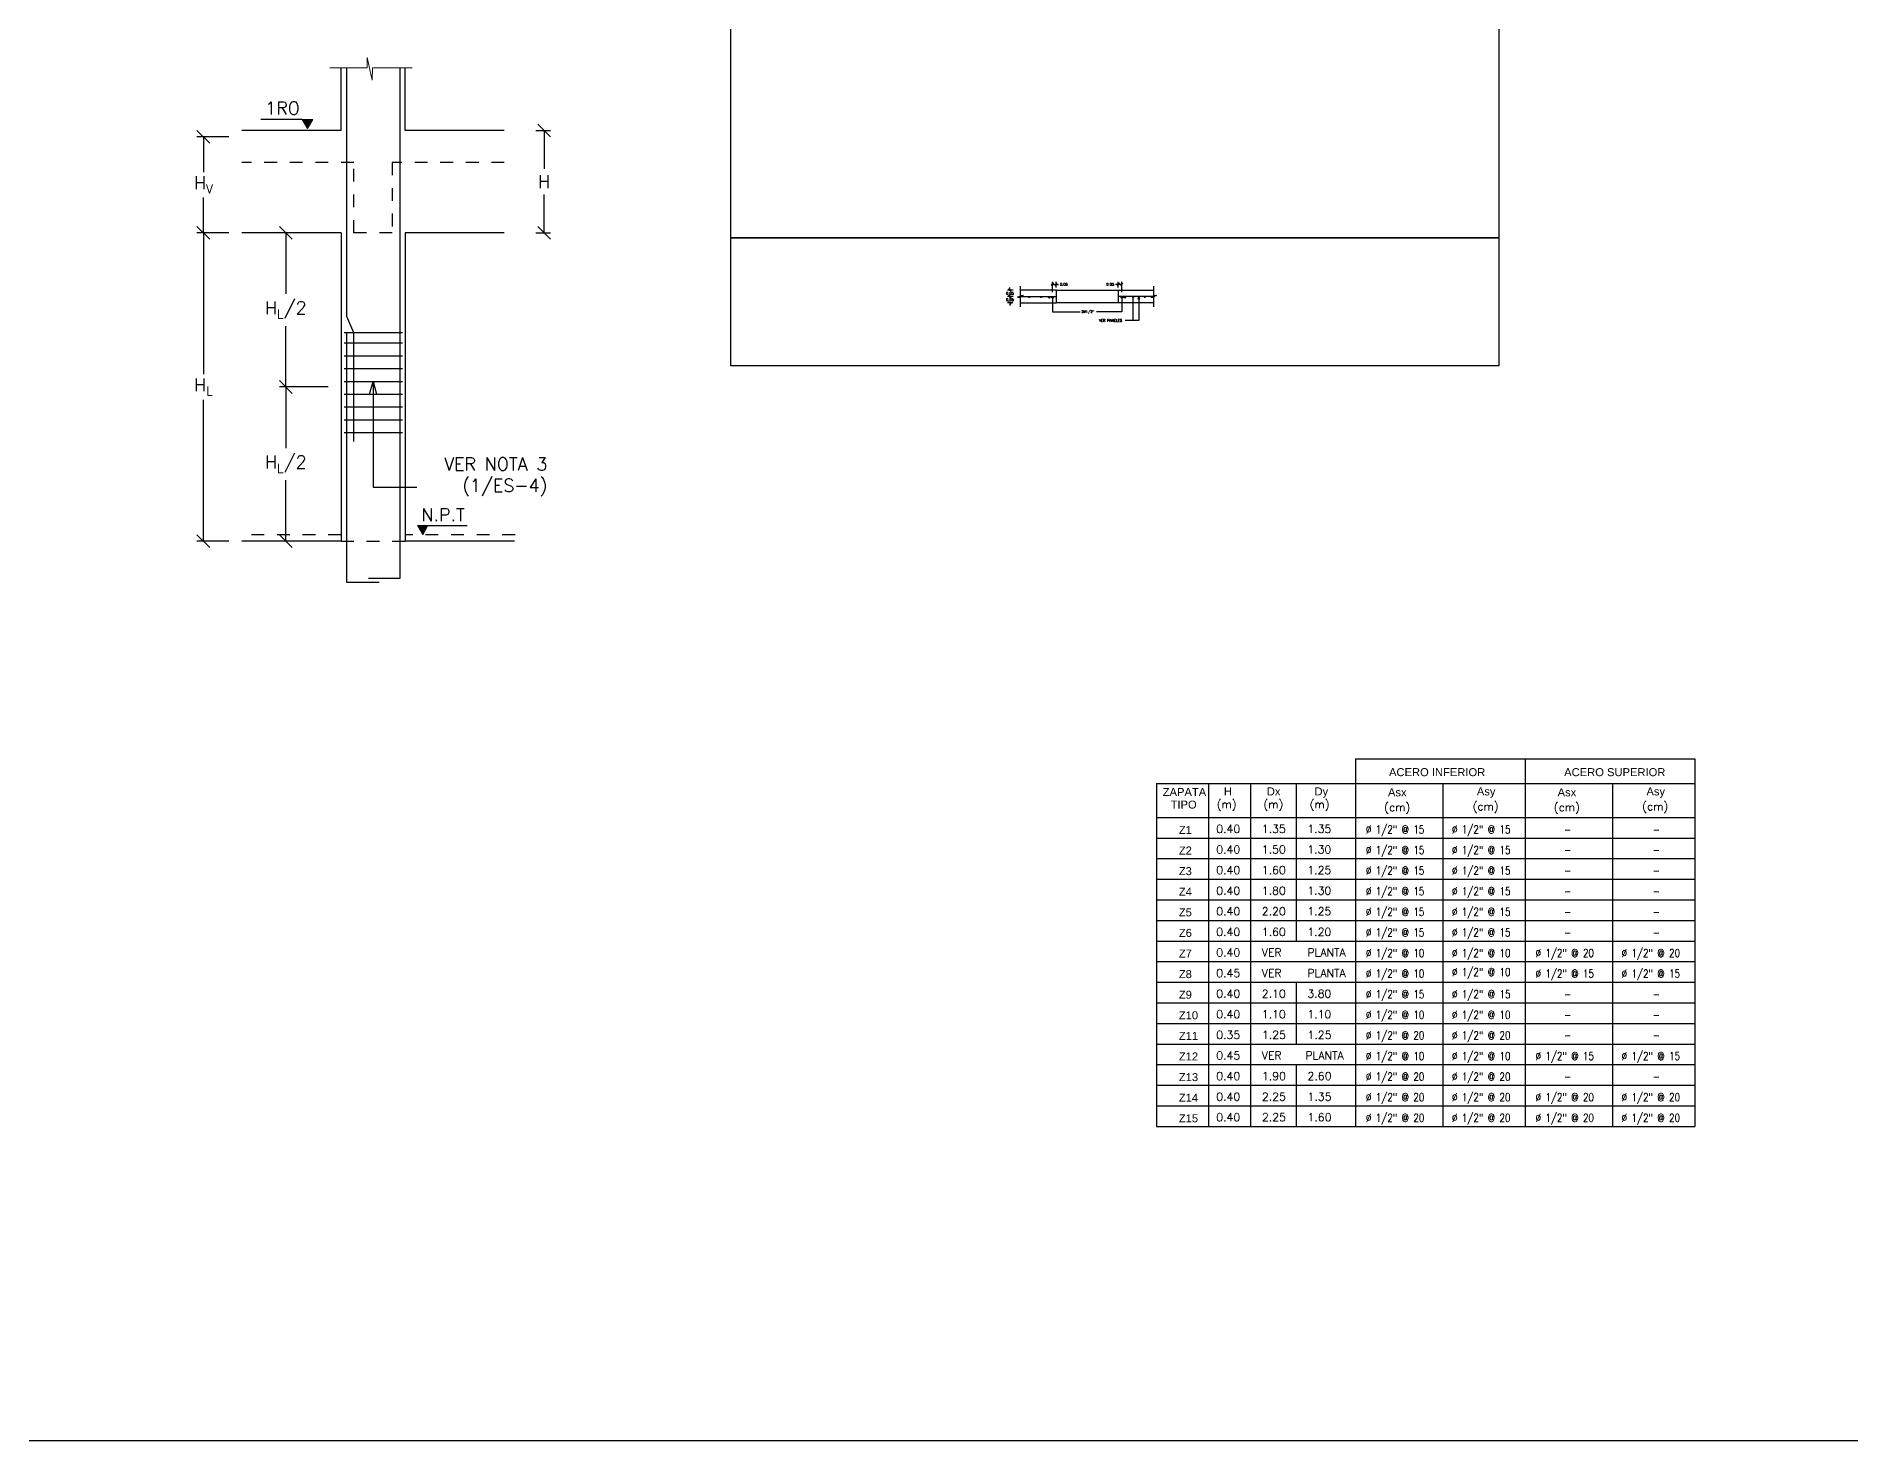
# Model space of a CAD drawing. Header units: metres. Extents: x -25 to 234, y -27 to 52.
# Drawn here: x 186.57 to 200.75, y -25.4 to -14.42 of the extents above; entities that cross this region are included whole.
import ezdxf

# ---------------------------------------------------------------- set-up
doc = ezdxf.new("R2010")
doc.units = ezdxf.units.M
doc.header["$LTSCALE"] = 0.1
doc.header["$MEASUREMENT"] = 0
doc.header["$PDMODE"] = 66
doc.linetypes.add('CONTINUA', pattern=[0])
doc.linetypes.add('HIDDEN', pattern=[0.375, 0.25, -0.125])
for name, color, linetype in [('ACERO', 5, 'Continuous'), ('BORDES', 7, 'Continuous'), ('DIMTEXTO', 4, 'Continuous'), ('DIMZAPATA', 4, 'Continuous'), ('MALLA', 8, 'Continuous'), ('TEXTOS', 4, 'Continuous'), ('VIGAS-DINTELES', 1, 'Continuous'), ('VIGAS-LOSAS', 8, 'Continuous')]:
    doc.layers.add(name, color=color, linetype=linetype)
doc.layers.add('BOVEDILLA', color=8, linetype='Continuous', lineweight=5)
doc.styles.add('Arial', font='arial.ttf')
doc.styles.add('SIMPLEX', font='SIMPLEX', dxfattribs={"height": 0.2})
doc.styles.add('SMPLEX', font='simplex.shx')
doc.dimstyles.new('D-10', dxfattribs={"dimscale": 0.1, "dimtxt": 0.2, "dimasz": 0.2, "dimexe": 0.2, "dimexo": 0.2, "dimgap": 0.1, "dimtad": 0, "dimtih": 1, "dimtoh": 1, "dimzin": 0, "dimdsep": 46, "dimtxsty": 'SMPLEX', "dimblk1": 'OBLIQUE', "dimblk2": 'OBLIQUE', "dimsah": 1, "dimcen": 0.2, "dimclrd": 4, "dimclre": 4, "dimclrt": 4, "dimadec": 0, "dimazin": 0, "dimtfac": 1, "dimtmove": 0, "dimatfit": 3, "dimldrblk": 'OPEN30', "dimfxl": 0.5, "dimfxlon": 1, "dimtolj": 1, "dimtzin": 0, "dimarcsym": 0})
doc.dimstyles.new('D-50', dxfattribs={"dimscale": 0.5, "dimtxt": 0.2, "dimasz": 0.2, "dimexe": 0.1, "dimexo": 0.2, "dimgap": 0.1, "dimtad": 0, "dimtih": 1, "dimtoh": 1, "dimzin": 0, "dimdsep": 46, "dimtxsty": 'SMPLEX', "dimblk1": 'OBLIQUE', "dimblk2": 'OBLIQUE', "dimsah": 1, "dimcen": 0.2, "dimclrd": 4, "dimclre": 4, "dimclrt": 4, "dimadec": 0, "dimazin": 0, "dimtfac": 1, "dimtmove": 1, "dimatfit": 3, "dimldrblk": 'OPEN30', "dimfxl": 0.1, "dimtolj": 1, "dimtzin": 0, "dimarcsym": 0})
doc.dimstyles.new('DIM-10', dxfattribs={"dimscale": 0.1, "dimtxt": 0.2, "dimasz": 0.2, "dimexe": 0.2, "dimexo": 0.2, "dimgap": 0.1, "dimtad": 0, "dimtih": 1, "dimtoh": 1, "dimzin": 0, "dimdsep": 46, "dimtxsty": 'SMPLEX', "dimblk": 'OBLIQUE', "dimcen": 0.2, "dimclrd": 4, "dimclre": 4, "dimclrt": 4, "dimadec": 0, "dimazin": 0, "dimtfac": 1, "dimtmove": 0, "dimatfit": 3, "dimldrblk": 'OPEN30', "dimfxl": 0.6, "dimfxlon": 1, "dimtolj": 1, "dimtzin": 0, "dimarcsym": 0})
doc.dimstyles.new('DIM-50', dxfattribs={"dimscale": 0.5, "dimtxt": 0.2, "dimasz": 0.2, "dimexe": 0.2, "dimexo": 0.2, "dimgap": 0.1, "dimtad": 0, "dimtih": 1, "dimtoh": 1, "dimzin": 0, "dimdsep": 46, "dimtxsty": 'SMPLEX', "dimblk1": 'OBLIQUE', "dimblk2": 'OBLIQUE', "dimsah": 1, "dimcen": 0.2, "dimclrd": 4, "dimclre": 4, "dimclrt": 4, "dimadec": 0, "dimazin": 0, "dimtfac": 1, "dimtmove": 0, "dimatfit": 3, "dimldrblk": 'OPEN30', "dimfxl": 0.2, "dimfxlon": 1, "dimtolj": 1, "dimtzin": 0, "dimarcsym": 0})

# ---------------------------------------------------------------- blocks, each defined once
blk = doc.blocks.new('_Oblique')
at = {"color": 0, "linetype": 'ByBlock', "lineweight": -2}
blk.add_line((-0.5, -0.5), (0.5, 0.5), dxfattribs=at)
blk = doc.blocks.new('*D14')
at = {"layer": 'Defpoints', "color": 0, "ltscale": 0.08, "transparency": 16777216}
for p in [(195.025, -16.363), (195.025, -16.408), (195.053, -16.445)]:
    blk.add_point(p, dxfattribs=at)
at = {"layer": 'DIMTEXTO', "color": 4, "lineweight": -2, "ltscale": 0.08, "transparency": 16777216}
for p, q in [((195.025, -16.363), (195.005, -16.363)), ((195.025, -16.388), (195.025, -16.343)), ((195.053, -16.363), (195.025, -16.363)), ((195.053, -16.423), (195.053, -16.343))]:
    blk.add_line(p, q, dxfattribs=at)
at = {"layer": 'DIMTEXTO', "color": 4, "lineweight": -2, "ltscale": 0.08, "transparency": 16777216, "xscale": 0.02, "yscale": 0.02, "zscale": 0.02, "rotation": 180}
blk.add_blockref('_Oblique', (195.025, -16.363), dxfattribs=at)
at = {"layer": 'DIMTEXTO', "color": 4, "lineweight": -2, "ltscale": 0.08, "transparency": 16777216, "xscale": 0.02, "yscale": 0.02, "zscale": 0.02}
blk.add_blockref('_Oblique', (195.053, -16.363), dxfattribs=at)
at = {"layer": 'DIMTEXTO', "color": 4, "ltscale": 0.08, "transparency": 16777216, "insert": (194.964, -16.363), "char_height": 0.02, "attachment_point": 5, "style": 'SMPLEX'}
blk.add_mtext('\\A1;0.05 ', dxfattribs=at)
blk = doc.blocks.new('_Open30')
at = {"layer": 'DIMTEXTO', "color": 0, "lineweight": -2}
for p, q in [((-1, 0.27), (0, 0)), ((0, 0), (-1, -0.27)), ((0, 0), (-1, 0))]:
    blk.add_line(p, q, dxfattribs=at)
blk = doc.blocks.new('*D15')
at = {"layer": 'Defpoints', "color": 0, "ltscale": 0.08, "transparency": 16777216}
for p in [(194.54, -16.363), (194.54, -16.408), (194.513, -16.445)]:
    blk.add_point(p, dxfattribs=at)
at = {"layer": 'DIMTEXTO', "color": 4, "lineweight": -2, "ltscale": 0.08, "transparency": 16777216}
for p, q in [((194.513, -16.423), (194.513, -16.343)), ((194.513, -16.363), (194.54, -16.363)), ((194.54, -16.388), (194.54, -16.343)), ((194.54, -16.363), (194.56, -16.363))]:
    blk.add_line(p, q, dxfattribs=at)
at = {"layer": 'DIMTEXTO', "color": 4, "lineweight": -2, "ltscale": 0.08, "transparency": 16777216, "xscale": 0.02, "yscale": 0.02, "zscale": 0.02, "rotation": 180}
blk.add_blockref('_Oblique', (194.513, -16.363), dxfattribs=at)
at = {"layer": 'DIMTEXTO', "color": 4, "lineweight": -2, "ltscale": 0.08, "transparency": 16777216, "xscale": 0.02, "yscale": 0.02, "zscale": 0.02}
blk.add_blockref('_Oblique', (194.54, -16.363), dxfattribs=at)
at = {"layer": 'DIMTEXTO', "color": 4, "ltscale": 0.08, "transparency": 16777216, "insert": (194.601, -16.363), "char_height": 0.02, "attachment_point": 5, "style": 'SMPLEX'}
blk.add_mtext('\\A1;0.05 ', dxfattribs=at)
blk = doc.blocks.new('*D16')
at = {"layer": 'Defpoints', "color": 0, "ltscale": 0.08, "transparency": 16777216}
for p in [(194.18, -16.508), (194.223, -16.508), (194.225, -16.458)]:
    blk.add_point(p, dxfattribs=at)
at = {"layer": 'DIMTEXTO', "color": 4, "lineweight": -2, "ltscale": 0.08, "transparency": 16777216}
for p, q in [((194.18, -16.458), (194.18, -16.438)), ((194.205, -16.458), (194.16, -16.458)), ((194.203, -16.508), (194.16, -16.508)), ((194.18, -16.458), (194.18, -16.463)), ((194.18, -16.508), (194.18, -16.503)), ((194.18, -16.508), (194.18, -16.528))]:
    blk.add_line(p, q, dxfattribs=at)
at = {"layer": 'DIMTEXTO', "color": 4, "lineweight": -2, "ltscale": 0.08, "transparency": 16777216, "xscale": 0.02, "yscale": 0.02, "zscale": 0.02}
for p, rotation in [((194.18, -16.458), 270), ((194.18, -16.508), 90)]:
    blk.add_blockref('_Oblique', p, dxfattribs=dict(at, rotation=rotation))
at = {"layer": 'DIMTEXTO', "color": 4, "ltscale": 0.08, "transparency": 16777216, "insert": (194.18, -16.483), "char_height": 0.02, "attachment_point": 5, "style": 'SMPLEX'}
blk.add_mtext('\\A1;0.05', dxfattribs=at)
blk = doc.blocks.new('*D17')
at = {"layer": 'Defpoints', "color": 0, "ltscale": 0.08, "transparency": 16777216}
for p in [(194.225, -16.408), (194.18, -16.458), (194.225, -16.458)]:
    blk.add_point(p, dxfattribs=at)
at = {"layer": 'DIMTEXTO', "color": 4, "lineweight": -2, "ltscale": 0.08, "transparency": 16777216}
for p, q in [((194.205, -16.408), (194.16, -16.408)), ((194.18, -16.408), (194.18, -16.388)), ((194.18, -16.408), (194.18, -16.413)), ((194.205, -16.458), (194.16, -16.458)), ((194.18, -16.458), (194.18, -16.453)), ((194.18, -16.458), (194.18, -16.478))]:
    blk.add_line(p, q, dxfattribs=at)
at = {"layer": 'DIMTEXTO', "color": 4, "lineweight": -2, "ltscale": 0.08, "transparency": 16777216, "xscale": 0.02, "yscale": 0.02, "zscale": 0.02}
for p, rotation in [((194.18, -16.408), 270), ((194.18, -16.458), 90)]:
    blk.add_blockref('_Oblique', p, dxfattribs=dict(at, rotation=rotation))
at = {"layer": 'DIMTEXTO', "color": 4, "ltscale": 0.08, "transparency": 16777216, "insert": (194.18, -16.433), "char_height": 0.02, "attachment_point": 5, "style": 'SMPLEX'}
blk.add_mtext('\\A1;0.05', dxfattribs=at)
blk = doc.blocks.new('*D308')
at = {"layer": 'Defpoints', "color": 0, "transparency": 16777216}
for p in [(190.376, -15.16), (190.541, -15.16), (190.376, -15.96)]:
    blk.add_point(p, dxfattribs=at)
at = {"layer": 'DIMTEXTO', "color": 4, "lineweight": -2, "transparency": 16777216}
for p, q in [((190.476, -15.16), (190.591, -15.16)), ((190.541, -15.16), (190.541, -15.46)), ((190.541, -15.96), (190.541, -15.66)), ((190.476, -15.96), (190.591, -15.96))]:
    blk.add_line(p, q, dxfattribs=at)
at = {"layer": 'DIMTEXTO', "color": 4, "lineweight": -2, "transparency": 16777216, "xscale": 0.1, "yscale": 0.1, "zscale": 0.1}
for p, rotation in [((190.541, -15.16), 90), ((190.541, -15.96), 270)]:
    blk.add_blockref('_Oblique', p, dxfattribs=dict(at, rotation=rotation))
at = {"layer": 'DIMTEXTO', "color": 4, "transparency": 16777216, "insert": (190.541, -15.56), "char_height": 0.1, "attachment_point": 5, "style": 'SMPLEX'}
blk.add_mtext('\\A1;H', dxfattribs=at)
blk = doc.blocks.new('*D321')
at = {"layer": 'Defpoints', "color": 0, "transparency": 16777216}
for p in [(188.178, -15.96), (187.879, -18.37), (188.179, -18.37)]:
    blk.add_point(p, dxfattribs=at)
at = {"layer": 'DIMTEXTO', "color": 4, "lineweight": -2, "transparency": 16777216}
for p, q in [((188.078, -15.96), (187.829, -15.96)), ((187.879, -15.96), (187.879, -17.065)), ((187.879, -18.37), (187.879, -17.265)), ((188.079, -18.37), (187.829, -18.37))]:
    blk.add_line(p, q, dxfattribs=at)
at = {"layer": 'DIMTEXTO', "color": 4, "lineweight": -2, "transparency": 16777216, "xscale": 0.1, "yscale": 0.1, "zscale": 0.1}
for p, rotation in [((187.879, -15.96), 90), ((187.879, -18.37), 270)]:
    blk.add_blockref('_Oblique', p, dxfattribs=dict(at, rotation=rotation))
at = {"layer": 'DIMTEXTO', "color": 4, "transparency": 16777216, "insert": (187.879, -17.165), "char_height": 0.1, "width": 0.08108, "attachment_point": 5, "style": 'SMPLEX'}
blk.add_mtext('\\A1;H{\\H0.7x;\\S^ L;}', dxfattribs=at)
blk = doc.blocks.new('*D322')
at = {"layer": 'Defpoints', "color": 0, "transparency": 16777216}
for p in [(188.822, -15.96), (188.523, -17.165), (188.955, -17.165)]:
    blk.add_point(p, dxfattribs=at)
at = {"layer": 'DIMTEXTO', "color": 4, "lineweight": -2, "transparency": 16777216}
for p, q in [((188.722, -15.96), (188.473, -15.96)), ((188.523, -15.96), (188.523, -16.437)), ((188.523, -17.165), (188.523, -16.689)), ((188.855, -17.165), (188.473, -17.165))]:
    blk.add_line(p, q, dxfattribs=at)
at = {"layer": 'DIMTEXTO', "color": 4, "lineweight": -2, "transparency": 16777216, "xscale": 0.1, "yscale": 0.1, "zscale": 0.1}
for p, rotation in [((188.523, -15.96), 90), ((188.523, -17.165), 270)]:
    blk.add_blockref('_Oblique', p, dxfattribs=dict(at, rotation=rotation))
at = {"layer": 'DIMTEXTO', "color": 4, "transparency": 16777216, "insert": (188.523, -16.563), "char_height": 0.1, "width": 0.46533, "attachment_point": 5, "style": 'SMPLEX'}
blk.add_mtext('\\A1;H{\\H0.7x;\\S^ L;\\H1.42857x;/2}', dxfattribs=at)
blk = doc.blocks.new('*D323')
at = {"layer": 'Defpoints', "color": 0, "transparency": 16777216}
for p in [(188.955, -17.165), (188.523, -18.37), (188.955, -18.37)]:
    blk.add_point(p, dxfattribs=at)
at = {"layer": 'DIMTEXTO', "color": 4, "lineweight": -2, "transparency": 16777216}
for p, q in [((188.855, -17.165), (188.473, -17.165)), ((188.523, -17.165), (188.523, -17.642)), ((188.523, -18.37), (188.523, -17.894)), ((188.855, -18.37), (188.473, -18.37))]:
    blk.add_line(p, q, dxfattribs=at)
at = {"layer": 'DIMTEXTO', "color": 4, "lineweight": -2, "transparency": 16777216, "xscale": 0.1, "yscale": 0.1, "zscale": 0.1}
for p, rotation in [((188.523, -17.165), 90), ((188.523, -18.37), 270)]:
    blk.add_blockref('_Oblique', p, dxfattribs=dict(at, rotation=rotation))
at = {"layer": 'DIMTEXTO', "color": 4, "transparency": 16777216, "insert": (188.523, -17.768), "char_height": 0.1, "width": 0.46533, "attachment_point": 5, "style": 'SMPLEX'}
blk.add_mtext('\\A1;H{\\H0.7x;\\S^ L;\\H1.42857x;/2}', dxfattribs=at)
blk = doc.blocks.new('*D324')
at = {"layer": 'Defpoints', "color": 0, "transparency": 16777216}
for p in [(187.879, -15.21), (188.178, -15.21), (188.178, -15.96)]:
    blk.add_point(p, dxfattribs=at)
at = {"layer": 'DIMTEXTO', "color": 4, "lineweight": -2, "transparency": 16777216}
for p, q in [((188.078, -15.21), (187.829, -15.21)), ((187.879, -15.21), (187.879, -15.485)), ((187.879, -15.96), (187.879, -15.685)), ((188.078, -15.96), (187.829, -15.96))]:
    blk.add_line(p, q, dxfattribs=at)
at = {"layer": 'DIMTEXTO', "color": 4, "lineweight": -2, "transparency": 16777216, "xscale": 0.1, "yscale": 0.1, "zscale": 0.1}
for p, rotation in [((187.879, -15.21), 90), ((187.879, -15.96), 270)]:
    blk.add_blockref('_Oblique', p, dxfattribs=dict(at, rotation=rotation))
at = {"layer": 'DIMTEXTO', "color": 4, "transparency": 16777216, "insert": (187.879, -15.585), "char_height": 0.1, "attachment_point": 5, "style": 'SMPLEX'}
blk.add_mtext('\\A1;H{\\H0.7x;\\S^ V;}', dxfattribs=at)

msp = doc.modelspace()

# ---------------------------------------------------------------- hatches: boundary and pattern name
for points in [[(188.6499, -15.074), (188.7328, -15.074), (188.6914, -15.1457)], [(189.6335, -18.2479), (189.5507, -18.2479), (189.5921, -18.3196)]]:
    msp.add_hatch(color=4).paths.add_polyline_path(points)
at = {"layer": 'ACERO', "ltscale": 0.08}
for points in [[(194.3274, -16.4625, 1), (194.3354, -16.4625, 1)], [(194.4192, -16.4625, 1), (194.4273, -16.4625, 1)], [(194.4824, -16.4638, 1), (194.4946, -16.4638, 1)], [(194.5064, -16.4638, 1), (194.5185, -16.4638, 1)], [(195.06, -16.4638, -1), (195.0479, -16.4638, -1)], [(195.0839, -16.4638, -1), (195.0718, -16.4638, -1)], [(195.1378, -16.4625, 1), (195.1459, -16.4625, 1)], [(195.2297, -16.4625, 1), (195.2378, -16.4625, 1)]]:
    msp.add_hatch(color=256, dxfattribs=at).paths.add_polyline_path(points)

# ---------------------------------------------------------------- linework, layer by layer
at = {"color": 1}
for p, q in [((188.9545, -15.1601), (188.9545, -14.6711)), ((189.4545, -15.1601), (189.4545, -14.6716)), ((188.9545, -15.1601), (188.1784, -15.1601)), ((190.2296, -15.1601), (189.4545, -15.1601)), ((188.9545, -15.9601), (188.1784, -15.9601)), ((188.9545, -15.9601), (188.9545, -18.3705)), ((189.4545, -15.9601), (189.4545, -18.3705)), ((190.2296, -15.9601), (189.4545, -15.9601)), ((188.9545, -18.3705), (188.1794, -18.3705)), ((190.3084, -18.3705), (189.4545, -18.3705))]:
    msp.add_line(p, q, dxfattribs=at)
at = {"color": 4}
for p, q in [((188.6499, -15.074), (188.3269, -15.074)), ((189.6335, -18.2479), (189.9397, -18.2479))]:
    msp.add_line(p, q, dxfattribs=at)
at = {"layer": 'ACERO', "color": 5}
for p, q in [((188.9961, -14.6711), (188.9961, -16.6123)), ((189.4128, -14.6716), (189.4128, -16.7259)), ((189.4128, -16.7259), (189.4128, -18.6609)), ((188.9961, -16.7362), (188.9961, -18.6913)), ((189.0521, -16.7403), (189.0521, -17.5903)), ((188.9961, -18.6913), (189.2531, -18.6913)), ((189.4128, -18.6609), (189.1682, -18.6609))]:
    msp.add_line(p, q, dxfattribs=at)
at = {"layer": 'ACERO', "ltscale": 0.08}
for p, q in [((194.2535, -16.458), (194.5403, -16.458)), ((195.3117, -16.458), (195.0248, -16.458))]:
    msp.add_line(p, q, dxfattribs=at)
at = {"layer": 'ACERO', "ltscale": 0.8}
msp.add_line((188.9961, -16.6123), (189.0521, -16.7403), dxfattribs=at)
at = {"layer": 'ACERO'}
for p, q in [((189.4352, -16.7428), (188.9782, -16.7428)), ((189.4352, -16.8235), (188.9782, -16.8235)), ((189.4352, -16.9235), (188.9782, -16.9235)), ((189.4352, -17.0235), (188.9782, -17.0235)), ((189.4352, -17.1235), (188.9782, -17.1235)), ((189.4352, -17.2235), (188.9782, -17.2235)), ((189.4352, -17.3235), (188.9782, -17.3235)), ((189.4352, -17.4235), (188.9782, -17.4235)), ((189.4352, -17.5235), (188.9782, -17.5235))]:
    msp.add_line(p, q, dxfattribs=at)
at = {"layer": 'ACERO', "color": 6}
for p, q in [((196.8794, -20.071), (196.8794, -22.9438)), ((196.0587, -20.2627), (196.0587, -22.9438)), ((196.4156, -20.2627), (196.4156, -21.495)), ((197.5626, -20.2627), (197.5626, -22.9438)), ((198.8876, -20.2627), (198.8876, -22.9438)), ((196.4156, -21.817), (196.4156, -22.2999)), ((196.4156, -22.4609), (196.4156, -22.9438))]:
    msp.add_line(p, q, dxfattribs=at)
at = {"layer": 'ACERO', "ltscale": 0.08}
for centre, radius in [((194.3314, -16.4625), 0.00404), ((194.4233, -16.4625), 0.00404), ((194.4885, -16.4638), 0.00606), ((194.5125, -16.4638), 0.00606), ((195.0539, -16.4638), 0.00606), ((195.0779, -16.4638), 0.00606), ((195.1419, -16.4625), 0.00404), ((195.2338, -16.4625), 0.00404)]:
    msp.add_circle(centre, radius, dxfattribs=at)
at = {"layer": 'BORDES'}
for p, q in [((196.8794, -20.071), (199.5295, -20.071)), ((198.2044, -20.071), (198.2044, -22.9438)), ((199.5295, -20.071), (199.5295, -22.9438)), ((195.3258, -20.2627), (195.3258, -22.9438)), ((195.3258, -20.2627), (199.5295, -20.2627)), ((195.7317, -20.2627), (195.7317, -22.9438)), ((195.3258, -20.5292), (199.5295, -20.5292)), ((195.3258, -20.6902), (199.5295, -20.6902)), ((195.3258, -20.8511), (199.5295, -20.8511)), ((195.3258, -21.0121), (199.5295, -21.0121)), ((195.3258, -21.1731), (199.5295, -21.1731)), ((195.3258, -21.334), (199.5295, -21.334)), ((195.3258, -21.495), (199.5295, -21.495)), ((195.3258, -21.656), (199.5295, -21.656)), ((195.3258, -21.817), (199.5295, -21.817)), ((195.3258, -21.9779), (199.5295, -21.9779)), ((195.3258, -22.1389), (199.5295, -22.1389)), ((195.3258, -22.2999), (199.5295, -22.2999)), ((195.3258, -22.4609), (199.5295, -22.4609)), ((195.3258, -22.6218), (199.5295, -22.6218)), ((195.3258, -22.7828), (199.5295, -22.7828)), ((195.3258, -22.9438), (199.5295, -22.9438))]:
    msp.add_line(p, q, dxfattribs=at)
at = {"layer": 'BOVEDILLA', "color": 3}
msp.add_lwpolyline([(188.8671, -14.6711), (189.1578, -14.6711), (189.1578, -14.5899), (189.1972, -14.7661), (189.1991, -14.6716), (189.5097, -14.6716)], dxfattribs=at)
at = {"layer": 'BOVEDILLA', "color": 4}
for points in [[(188.6914, -15.1457), (188.6499, -15.074), (188.7328, -15.074)], [(189.5921, -18.3196), (189.6335, -18.2479), (189.5507, -18.2479)]]:
    msp.add_lwpolyline(points, close=True, dxfattribs=at)
at = {"layer": 'DIMTEXTO', "ltscale": 5}
msp.add_line((195.1408, -16.4636), (195.1408, -16.6442), dxfattribs=at)
at = {"layer": 'DIMTEXTO'}
for points in [[(192, -10), (198, -10), (198, -16), (192, -16)], [(192, -16), (198, -16), (198, -17), (192, -17)]]:
    msp.add_lwpolyline(points, close=True, dxfattribs=at)
at = {"layer": 'DIMZAPATA', "linetype": 'CONTINUA'}
msp.add_lwpolyline([(167.6608, 5.1894), (233.8358, 5.1894), (233.8358, -25.4004), (167.6608, -25.4004)], close=True, dxfattribs=at)
at = {"layer": 'MALLA', "color": 0, "ltscale": 0.08}
for p, q in [((194.5403, -16.408), (194.2597, -16.408)), ((194.5403, -16.408), (194.5403, -16.508)), ((195.0248, -16.408), (195.3055, -16.408)), ((195.0248, -16.408), (195.0248, -16.508)), ((194.2603, -16.508), (194.5403, -16.508)), ((195.2983, -16.508), (195.0248, -16.508))]:
    msp.add_line(p, q, dxfattribs=at)
at = {"layer": 'MALLA', "color": 8, "ltscale": 0.08}
for p, q in [((194.5403, -16.408), (195.0248, -16.408)), ((195.0248, -16.508), (194.5403, -16.508))]:
    msp.add_line(p, q, dxfattribs=at)
at = {"layer": 'TEXTOS'}
for points in [[(194.5119, -16.4644), (194.5119, -16.5771), (194.7278, -16.5771)], [(195.0531, -16.4644), (195.0531, -16.5771), (194.8552, -16.5771)]]:
    msp.add_lwpolyline(points, dxfattribs=at)
at = {"layer": 'VIGAS-DINTELES', "color": 3}
for points in [[(194.2603, -16.3759), (194.2603, -16.4498), (194.2828, -16.4498), (194.2378, -16.4626), (194.2603, -16.4626), (194.2603, -16.5394)], [(195.3025, -16.3759), (195.3025, -16.4498), (195.325, -16.4498), (195.28, -16.4626), (195.3025, -16.4626), (195.3025, -16.5394)]]:
    msp.add_lwpolyline(points, dxfattribs=at)
at = {"layer": 'VIGAS-LOSAS', "color": 8, "linetype": 'HIDDEN', "ltscale": 0.0005}
for p, q in [((189.0545, -15.4101), (188.1794, -15.4101)), ((189.0545, -15.9601), (189.0545, -15.4101)), ((190.2296, -15.4101), (189.3545, -15.4101)), ((189.3545, -15.4101), (189.3545, -15.9601)), ((189.3545, -15.9601), (189.0545, -15.9601)), ((188.9545, -18.3196), (188.191, -18.3196)), ((188.9545, -18.3705), (189.4545, -18.3705)), ((190.3143, -18.3196), (189.4545, -18.3196))]:
    msp.add_line(p, q, dxfattribs=at)

# ---------------------------------------------------------------- texts
at = {"layer": 'ACERO', "color": 4}
for s, style, p in [('ACERO INFERIOR', 'Arial', (197.1415, -20.2065)), ('ACERO SUPERIOR', 'Arial', (198.5098, -20.2065)), ('ZAPATA', 'Arial', (195.3737, -20.3617)), ('TIPO', 'Arial', (195.4352, -20.4601)), ('(m)', 'SIMPLEX', (195.7952, -20.4576)), ('H', 'Arial', (195.8514, -20.357)), ('(m)', 'SIMPLEX', (196.1608, -20.4576)), ('Dx', 'Arial', (196.1864, -20.357)), ('(m)', 'SIMPLEX', (196.5212, -20.4576)), ('Dy', 'Arial', (196.5593, -20.357)), ('(cm)', 'SIMPLEX', (197.1041, -20.4808)), ('Asx  ', 'Arial', (197.1334, -20.3642)), ('(cm)', 'SIMPLEX', (197.7946, -20.4737)), ('Asy  ', 'Arial', (197.8274, -20.3571)), ('(cm)', 'SIMPLEX', (198.4291, -20.4808)), ('Asx  ', 'Arial', (198.4584, -20.3642)), ('(cm)', 'SIMPLEX', (199.1197, -20.4737)), ('Asy  ', 'Arial', (199.1524, -20.3571)), ('Z1', 'Arial', (195.4995, -20.6579)), ('0.40', 'SIMPLEX', (195.7915, -20.6501)), ('1.35', 'SIMPLEX', (196.1476, -20.6501)), ('1.35', 'SIMPLEX', (196.5034, -20.6501)), ('Z2', 'Arial', (195.4995, -20.8189)), ('0.40', 'SIMPLEX', (195.7915, -20.811)), ('1.50', 'SIMPLEX', (196.1476, -20.811)), ('1.30', 'SIMPLEX', (196.5034, -20.811)), ('Z3', 'Arial', (195.4995, -20.9799)), ('0.40', 'SIMPLEX', (195.7915, -20.972)), ('1.60', 'SIMPLEX', (196.1476, -20.972)), ('1.25', 'SIMPLEX', (196.5034, -20.972)), ('Z4', 'Arial', (195.4995, -21.1408)), ('0.40', 'SIMPLEX', (195.7915, -21.133)), ('1.80', 'SIMPLEX', (196.1476, -21.133)), ('1.30', 'SIMPLEX', (196.5034, -21.133)), ('Z5', 'Arial', (195.4995, -21.3018)), ('0.40', 'SIMPLEX', (195.7915, -21.294)), ('2.20', 'SIMPLEX', (196.1476, -21.294)), ('1.25', 'SIMPLEX', (196.5034, -21.294)), ('Z6', 'Arial', (195.4995, -21.4628)), ('0.40', 'SIMPLEX', (195.7915, -21.4549)), ('1.60', 'SIMPLEX', (196.1476, -21.4549)), ('1.20', 'SIMPLEX', (196.5034, -21.4549)), ('Z7', 'Arial', (195.4995, -21.6238)), ('0.40', 'SIMPLEX', (195.7915, -21.6159)), ('VER', 'SIMPLEX', (196.1476, -21.6159)), ('PLANTA', 'SIMPLEX', (196.5034, -21.6159)), ('Z8', 'Arial', (195.4995, -21.7847)), ('0.45', 'SIMPLEX', (195.7915, -21.7769)), ('VER', 'SIMPLEX', (196.1476, -21.7769)), ('PLANTA', 'SIMPLEX', (196.5034, -21.7769)), ('Z9', 'Arial', (195.4995, -21.9457)), ('0.40', 'SIMPLEX', (195.7915, -21.9379)), ('2.10', 'SIMPLEX', (196.1476, -21.9379)), ('3.80', 'SIMPLEX', (196.5034, -21.9379)), ('Z10', 'Arial', (195.4995, -22.1067)), ('0.40', 'SIMPLEX', (195.7915, -22.0988)), ('1.10', 'SIMPLEX', (196.1476, -22.0988)), ('1.10', 'SIMPLEX', (196.5034, -22.0988)), ('Z11', 'Arial', (195.4995, -22.2677)), ('0.35', 'SIMPLEX', (195.7915, -22.2598)), ('1.25', 'SIMPLEX', (196.1484, -22.2598)), ('1.25', 'SIMPLEX', (196.5046, -22.2598)), ('Z12', 'Arial', (195.4995, -22.4286)), ('0.45', 'SIMPLEX', (195.7915, -22.4208)), ('VER', 'SIMPLEX', (196.1476, -22.4208)), ('PLANTA', 'SIMPLEX', (196.4875, -22.4208)), ('Z13', 'Arial', (195.4995, -22.5896)), ('0.40', 'SIMPLEX', (195.7915, -22.5818)), ('1.90', 'SIMPLEX', (196.1484, -22.5818)), ('2.60', 'SIMPLEX', (196.5046, -22.5818)), ('Z14', 'Arial', (195.4995, -22.7506)), ('0.40', 'SIMPLEX', (195.7915, -22.7427)), ('2.25', 'SIMPLEX', (196.1484, -22.7427)), ('1.35', 'SIMPLEX', (196.5046, -22.7427)), ('Z15', 'Arial', (195.4995, -22.9116)), ('0.40', 'SIMPLEX', (195.7915, -22.9037)), ('2.25', 'SIMPLEX', (196.1484, -22.9037)), ('1.60', 'SIMPLEX', (196.5046, -22.9037))]:
    msp.add_text(s, height=0.0625, dxfattribs=dict(at, style=style)).set_placement(p)
at = {"layer": 'ACERO', "color": 4, "style": 'SIMPLEX', "width": 0.8}
for s, p in [('%%C 1/2" @ 15', (196.961, -20.6543)), ('%%C 1/2" @ 15', (197.6337, -20.6543)), ('-', (198.509, -20.6543)), ('-', (199.2011, -20.6543)), ('%%C 1/2" @ 15', (196.961, -20.8152)), ('%%C 1/2" @ 15', (197.6337, -20.8152)), ('-', (198.509, -20.8152)), ('-', (199.2011, -20.8152)), ('%%C 1/2" @ 15', (196.961, -20.9762)), ('%%C 1/2" @ 15', (197.6337, -20.9762)), ('-', (198.509, -20.9762)), ('-', (199.2011, -20.9762)), ('%%C 1/2" @ 15', (196.961, -21.1372)), ('%%C 1/2" @ 15', (197.6337, -21.1372)), ('-', (198.509, -21.1372)), ('-', (199.2011, -21.1372)), ('%%C 1/2" @ 15', (196.961, -21.2982)), ('%%C 1/2" @ 15', (197.6337, -21.2982)), ('%%C 1/2" @ 15', (196.961, -21.4591)), ('%%C 1/2" @ 15', (197.6337, -21.4591)), ('-', (198.509, -21.2982)), ('-', (199.2011, -21.2982)), ('-', (198.509, -21.4591)), ('-', (199.2011, -21.4591)), ('%%C 1/2" @ 10', (196.961, -21.6201)), ('%%C 1/2" @ 10', (197.6337, -21.6201)), ('%%C 1/2" @ 20', (198.286, -21.6201)), ('%%C 1/2" @ 20', (198.9587, -21.6201)), ('%%C 1/2" @ 10', (196.961, -21.7811)), ('%%C 1/2" @ 10', (197.6337, -21.7687)), ('%%C 1/2" @ 15', (198.286, -21.7811)), ('%%C 1/2" @ 15', (198.9587, -21.7811)), ('%%C 1/2" @ 15', (196.961, -21.9421)), ('%%C 1/2" @ 15', (197.6337, -21.9421)), ('-', (198.509, -21.9421)), ('-', (199.2011, -21.9421)), ('%%C 1/2" @ 10', (196.961, -22.103)), ('%%C 1/2" @ 10', (197.6337, -22.103)), ('-', (198.509, -22.103)), ('-', (199.2011, -22.103)), ('%%C 1/2" @ 20', (196.961, -22.264)), ('%%C 1/2" @ 20', (197.6337, -22.264)), ('-', (198.509, -22.264)), ('-', (199.2011, -22.264)), ('%%C 1/2" @ 10', (196.961, -22.425)), ('%%C 1/2" @ 10', (197.6337, -22.425)), ('%%C 1/2" @ 15', (198.286, -22.425)), ('%%C 1/2" @ 15', (198.9587, -22.425)), ('%%C 1/2" @ 20', (196.961, -22.586)), ('%%C 1/2" @ 20', (197.6337, -22.586)), ('%%C 1/2" @ 20', (196.961, -22.7469)), ('%%C 1/2" @ 20', (197.6337, -22.7469)), ('%%C 1/2" @ 20', (198.286, -22.7469)), ('-', (198.509, -22.586)), ('%%C 1/2" @ 20', (198.9587, -22.7469)), ('-', (199.2011, -22.586)), ('%%C 1/2" @ 20', (196.961, -22.9079)), ('%%C 1/2" @ 20', (197.6337, -22.9079)), ('%%C 1/2" @ 20', (198.286, -22.9079)), ('%%C 1/2" @ 20', (198.9587, -22.9079))]:
    msp.add_text(s, height=0.0625, dxfattribs=at).set_placement(p)
at = {"layer": 'DIMTEXTO', "color": 4, "char_height": 0.1, "attachment_point": 5, "style": 'SIMPLEX'}
for s, insert in [('1RO', (188.4975, -14.9855)), ('N.P.T', (189.7516, -18.1635))]:
    msp.add_mtext(s, dxfattribs=dict(at, insert=insert))
at = {"layer": 'TEXTOS', "color": 4, "ltscale": 0.08, "char_height": 0.02, "attachment_point": 5, "style": 'SIMPLEX'}
for s, insert in [('2%%c1/2"', (194.7885, -16.5799)), ('VER PANELES', (194.966, -16.6446))]:
    msp.add_mtext(s, dxfattribs=dict(at, insert=insert))

# ---------------------------------------------------------------- dimensions: what is measured, and where the dimension line sits
at = {"layer": 'DIMTEXTO'}
for base, p1, p2, text, picture, middle in [((187.8789, -15.2101), (188.1784, -15.9601), (188.1784, -15.2101), 'H{\\H0.7x;\\S^ V;}', '*D324', (187.8789, -15.5851)), ((190.541, -15.1601), (190.3764, -15.9601), (190.3764, -15.1601), 'H', '*D308', (190.541, -15.5601)), ((187.8789, -18.3705), (188.1784, -15.9601), (188.1794, -18.3705), 'H{\\H0.7x;\\S^ L;}', '*D321', (187.8789, -17.1653)), ((188.5226, -17.1653), (188.8221, -15.9601), (188.9545, -17.1653), 'H{\\H0.7x;\\S^ L;\\H1.42857x;/2}', '*D322', (188.5226, -16.5627)), ((188.5226, -18.3705), (188.9545, -17.1653), (188.9545, -18.3705), 'H{\\H0.7x;\\S^ L;\\H1.42857x;/2}', '*D323', (188.5226, -17.7679))]:
    dim = msp.add_linear_dim(base=base, p1=p1, p2=p2, angle=90, text=text, dimstyle='D-50', dxfattribs=at)
    dim.commit()
    dim.dimension.update_dxf_attribs({"geometry": picture, "text_midpoint": middle})
at = {"layer": 'DIMTEXTO', "ltscale": 0.08}
for base, p1, p2, picture, middle in [((194.1795, -16.458), (194.2253, -16.408), (194.2253, -16.458), '*D17', (194.1795, -16.433)), ((194.1795, -16.508), (194.2253, -16.458), (194.223, -16.508), '*D16', (194.1795, -16.483))]:
    dim = msp.add_linear_dim(base=base, p1=p1, p2=p2, angle=90, dimstyle='DIM-10', dxfattribs=at)
    dim.commit()
    dim.dimension.update_dxf_attribs({"geometry": picture, "text_midpoint": middle})
dim = msp.add_linear_dim(base=(194.5403, -16.3631), p1=(194.5126, -16.4454), p2=(194.5403, -16.4084), text='0.05 ', dimstyle='DIM-10', dxfattribs=at)
dim.commit()
dim.dimension.update_dxf_attribs({"geometry": '*D15', "text_midpoint": (194.6008, -16.3631)})
dim = msp.add_linear_dim(base=(195.0248, -16.3631), p1=(195.0526, -16.4454), p2=(195.0248, -16.4084), angle=180, text='0.05 ', dimstyle='DIM-10', dxfattribs=at)
dim.commit()
dim.dimension.update_dxf_attribs({"geometry": '*D14', "text_midpoint": (194.9644, -16.3631)})

# ---------------------------------------------------------------- leaders
at = {"layer": 'DIMTEXTO', "ltscale": 5}
msp.add_leader([(195.186, -16.458), (195.186, -16.6442), (195.0809, -16.6442)], dimstyle='D-10', override={"dimgap": 0.1, "dimtad": 0}, dxfattribs=at)
at = {"layer": 'DIMTEXTO'}
msp.add_leader([(189.2047, -17.1209), (189.2047, -17.9484), (189.5731, -17.9484)], dimstyle='DIM-50', override={"dimtxsty": 'SMPLEX'}, dxfattribs=at)

# ---------------------------------------------------------------- next in the draw order: texts
at = {"layer": 'DIMTEXTO', "insert": (190.5657, -17.8672), "char_height": 0.1, "width": 0.967252, "attachment_point": 6, "style": 'SIMPLEX', "bg_fill": 2}
msp.add_mtext('VER NOTA 3 \\P(1/ES-4)', dxfattribs=at)

doc.saveas('drawing.dxf')
